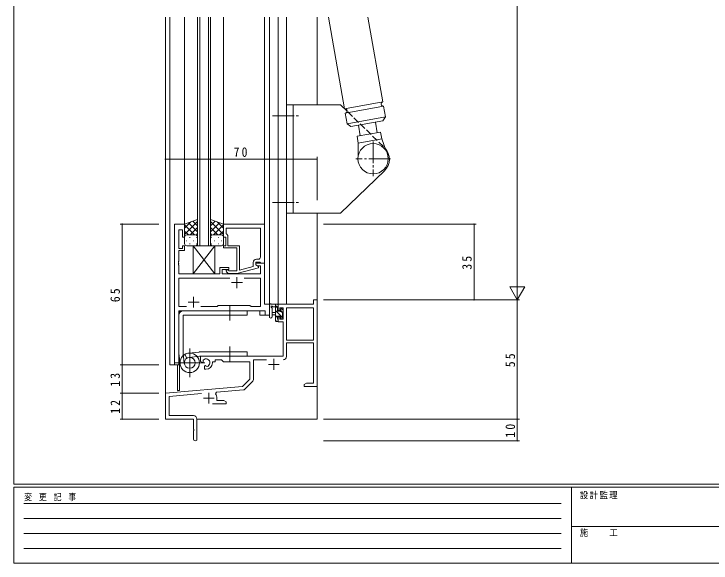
# Model space of a CAD drawing. Units: millimetres on the paper. Extents: x -397 to 397, y -282 to 282.
# Drawn here: x -393.9 to -71.9, y -282.1 to -28.7 of the extents above; entities that cross this region are included whole.
import ezdxf

# ---------------------------------------------------------------- set-up
doc = ezdxf.new("R2010")
doc.units = ezdxf.units.MM
for name, pattern in [('USER1', [0.375, 0.25, -0.125]), ('USER2', [13, 10, -1, 1, -1]), ('USER4', [4, 3, -1])]:
    doc.linetypes.add(name, pattern=pattern)
for name, color, linetype, lineweight in [('0-1_YKK_ZWAK', 7, 'Continuous', 18), ('0-3_YKK_11', 7, 'Continuous', 18), ('0-4_YKK_12', 2, 'Continuous', 18), ('0-5_YKK_13', 4, 'Continuous', 18), ('0-6_YKK_D', 6, 'Continuous', 18)]:
    doc.layers.add(name, color=color, linetype=linetype, lineweight=lineweight)
doc.styles.add('ＭＳ ゴシック', font='')
doc.styles.get('ＭＳ ゴシック').set_extended_font_data('MS Gothic')

msp = doc.modelspace()

# ---------------------------------------------------------------- linework, layer by layer
at = {"layer": '0-1_YKK_ZWAK'}
for p, q in [((-393.908, -245.7), (-393.908, 279.3)), ((376.092, -245.7), (-393.908, -245.7)), ((-393.908, -282.1), (-393.908, -247.1)), ((338.292, -247.1), (-393.908, -247.1)), ((-136.308, -247.1), (-136.308, -282.1)), ((-136.308, -265.299), (-7.508, -265.299)), ((-393.908, -282.1), (338.292, -282.1))]:
    msp.add_line(p, q, dxfattribs=at)
at = {"layer": '0-1_YKK_ZWAK', "linetype": 'USER1'}
for p, q in [((-389.31, -254.612), (-141.117, -254.612)), ((-389.31, -261.541), (-141.117, -261.541)), ((-389.31, -268.47), (-141.117, -268.47)), ((-389.31, -275.398), (-141.117, -275.398))]:
    msp.add_line(p, q, dxfattribs=at)
at = {"layer": '0-3_YKK_11'}
for p, q in [((-315.108, -125.7), (-319.708, -125.7)), ((-319.708, -125.7), (-319.708, -190.7)), ((-317.778, -128.4), (-316.108, -128.4)), ((-317.778, -136.9), (-317.778, -128.4)), ((-316.108, -128.4), (-316.108, -131.7)), ((-315.108, -131.7), (-315.108, -125.7)), ((-297.108, -125.7), (-297.108, -131.7)), ((-278.108, -125.7), (-297.108, -125.7)), ((-295.808, -127.63), (-280.038, -127.63)), ((-295.808, -130.2), (-295.808, -127.63)), ((-295.808, -127.63), (-280.038, -127.63)), ((-280.038, -127.63), (-280.038, -140.9)), ((-278.108, -143.7), (-278.108, -125.7)), ((-316.108, -131.7), (-315.108, -131.7)), ((-297.108, -131.7), (-296.108, -131.7)), ((-296.108, -131.7), (-296.108, -135.7)), ((-295.608, -130.4), (-295.808, -130.2)), ((-295.108, -130.9), (-295.608, -130.4)), ((-295.108, -135.7), (-295.108, -130.9)), ((-316.108, -136.9), (-317.778, -136.9)), ((-317.778, -137.9), (-315.108, -137.9)), ((-317.778, -142.742), (-317.778, -137.9)), ((-316.108, -135.7), (-316.108, -136.9)), ((-315.108, -135.7), (-316.108, -135.7)), ((-315.108, -137.9), (-315.108, -135.7)), ((-297.108, -135.7), (-297.108, -136.7)), ((-296.108, -135.7), (-297.108, -135.7)), ((-297.108, -136.7), (-291.008, -136.7)), ((-289.708, -135.7), (-295.108, -135.7)), ((-291.008, -136.7), (-291.008, -137.742)), ((-291.008, -137.742), (-290.888, -137.925)), ((-290.888, -137.925), (-290.888, -138.475)), ((-289.708, -146.908), (-289.708, -135.7)), ((-290.888, -138.475), (-291.008, -138.658)), ((-291.008, -138.658), (-291.008, -138.742)), ((-291.008, -138.742), (-290.888, -138.925)), ((-290.888, -139.475), (-291.008, -139.658)), ((-291.008, -139.658), (-291.008, -147.3)), ((-290.888, -138.925), (-290.888, -139.475)), ((-317.898, -142.925), (-317.778, -142.742)), ((-317.898, -143.475), (-317.898, -142.925)), ((-317.778, -143.658), (-317.898, -143.475)), ((-317.898, -143.925), (-317.778, -143.742)), ((-317.898, -144.475), (-317.898, -143.925)), ((-317.778, -144.658), (-317.898, -144.475)), ((-317.778, -143.742), (-317.778, -143.658)), ((-317.778, -148.7), (-317.778, -144.658)), ((-283.408, -143.4), (-283.408, -145.22)), ((-282.108, -143.2), (-280.308, -143.2)), ((-282.108, -144.5), (-282.108, -143.2)), ((-282.108, -143.7), (-282.108, -144.5)), ((-278.108, -143.7), (-282.108, -143.7)), ((-282.108, -144.5), (-281.242, -145)), ((-280.908, -145.193), (-282.108, -144.5)), ((-281.038, -141.9), (-281.908, -141.9)), ((-280.308, -143.2), (-280.108, -143.4)), ((-280.108, -143.4), (-279.808, -143.7)), ((-279.808, -143.7), (-278.108, -143.7)), ((-278.108, -162.7), (-278.108, -143.7)), ((-298.808, -145.7), (-298.808, -148.7)), ((-294.608, -145.7), (-298.808, -145.7)), ((-297.808, -146.7), (-294.608, -146.7)), ((-297.808, -148.7), (-297.808, -146.7)), ((-295.732, -147.724), (-294.957, -148.5)), ((-294.46, -147.3), (-294.884, -146.876)), ((-294.608, -146.7), (-294.608, -145.7)), ((-291.008, -147.3), (-294.46, -147.3)), ((-291.012, -148.5), (-280.908, -145.793)), ((-283.408, -145.22), (-289.708, -146.908)), ((-281.242, -145), (-280.038, -145)), ((-280.908, -145.793), (-280.908, -145.193)), ((-280.038, -145), (-280.038, -148.7)), ((-298.808, -148.7), (-317.778, -148.7)), ((-294.259, -150.63), (-317.778, -150.63)), ((-317.778, -150.63), (-317.778, -163.77)), ((-294.259, -150.63), (-317.778, -150.63)), ((-280.038, -148.7), (-297.808, -148.7)), ((-294.957, -148.5), (-291.012, -148.5)), ((-290.908, -150.2), (-290.908, -155.2)), ((-280.038, -150.63), (-287.558, -150.63)), ((-280.038, -163.77), (-280.038, -150.63)), ((-293.408, -152.7), (-288.408, -152.7)), ((-310.908, -159.2), (-310.908, -164.2)), ((-255.538, -160.7), (-255.538, -162.7)), ((-253.908, -160.7), (-255.538, -160.7)), ((-253.908, -200.7), (-253.908, -160.7)), ((-317.778, -163.77), (-314.259, -163.77)), ((-313.408, -161.7), (-308.408, -161.7)), ((-307.558, -163.77), (-300.078, -163.77)), ((-300.078, -163.77), (-299.508, -163.2)), ((-299.508, -163.2), (-284.908, -163.2)), ((-284.908, -163.2), (-284.338, -163.77)), ((-284.338, -163.77), (-280.038, -163.77)), ((-275.908, -162.7), (-278.108, -162.7)), ((-275.908, -167.7), (-275.908, -162.7)), ((-271.908, -162.7), (-271.908, -165.5)), ((-255.538, -162.7), (-271.908, -162.7)), ((-317.778, -165.7), (-277.838, -165.7)), ((-317.778, -190.7), (-317.778, -165.7)), ((-277.838, -165.7), (-277.838, -167.7)), ((-271.908, -165.5), (-271.108, -165.5)), ((-271.108, -164.33), (-269.608, -164.33)), ((-271.108, -165.5), (-271.108, -164.33)), ((-269.608, -164.33), (-269.608, -169.6)), ((-267.978, -164.33), (-267.978, -179.2)), ((-255.538, -164.33), (-267.978, -164.33)), ((-267.978, -164.33), (-267.978, -179.2)), ((-255.538, -179.2), (-255.538, -164.33)), ((-277.838, -167.7), (-275.908, -167.7)), ((-271.908, -168.5), (-271.908, -170.8)), ((-271.108, -168.5), (-271.908, -168.5)), ((-271.108, -169.6), (-271.108, -168.5)), ((-269.608, -169.6), (-271.108, -169.6)), ((-271.908, -170.8), (-269.608, -170.8)), ((-269.608, -170.8), (-269.608, -186.7)), ((-267.978, -179.2), (-255.538, -179.2)), ((-267.978, -180.4), (-255.538, -180.4)), ((-267.978, -186.73), (-267.978, -180.4)), ((-255.538, -180.4), (-255.538, -199.07)), ((-307.708, -186.7), (-307.708, -189.065)), ((-269.608, -186.7), (-307.708, -186.7)), ((-307.708, -189.065), (-306.808, -189.585)), ((-306.808, -189.585), (-306.458, -189.382)), ((-306.435, -188.878), (-306.473, -188.419)), ((-306.458, -189.382), (-306.435, -188.878)), ((-302.208, -189.2), (-300.908, -189.2)), ((-302.208, -189.7), (-302.208, -189.2)), ((-300.908, -188.33), (-297.978, -188.33)), ((-300.908, -189.2), (-300.908, -188.33)), ((-297.978, -188.33), (-297.108, -189.2)), ((-297.108, -189.2), (-284.908, -189.2)), ((-284.908, -189.2), (-284.908, -197.2)), ((-283.278, -188.33), (-277.259, -188.33)), ((-283.278, -197.461), (-283.278, -188.33)), ((-273.908, -187.9), (-273.908, -192.9)), ((-319.708, -190.7), (-317.778, -190.7)), ((-305.558, -190.941), (-305.908, -191.143)), ((-305.908, -191.143), (-305.908, -192.7)), ((-305.908, -192.7), (-305.208, -192.7)), ((-305.109, -191.174), (-305.558, -190.941)), ((-304.731, -191.436), (-305.109, -191.174)), ((-276.408, -190.4), (-271.408, -190.4)), ((-284.908, -197.2), (-288.292, -200.584)), ((-287.302, -201.899), (-283.571, -198.168)), ((-258.817, -199.07), (-259.908, -199.7)), ((-255.538, -199.07), (-258.817, -199.07)), ((-288.292, -200.584), (-323.908, -203.7)), ((-300.389, -203.279), (-287.922, -202.188)), ((-259.908, -199.7), (-259.908, -200.7)), ((-259.908, -200.7), (-257.866, -200.7)), ((-257.866, -200.7), (-257.683, -200.58)), ((-257.683, -200.58), (-257.133, -200.58)), ((-257.133, -200.58), (-256.95, -200.7)), ((-256.95, -200.7), (-256.866, -200.7)), ((-256.866, -200.7), (-256.683, -200.58)), ((-256.683, -200.58), (-256.133, -200.58)), ((-256.133, -200.58), (-255.95, -200.7)), ((-255.95, -200.7), (-253.908, -200.7)), ((-323.908, -203.7), (-323.908, -215.7)), ((-322.278, -205.194), (-307.278, -203.881)), ((-322.278, -214.07), (-322.278, -205.194)), ((-306.408, -206), (-301.408, -206)), ((-303.908, -203.5), (-303.908, -208.5)), ((-300.769, -204.041), (-300.389, -203.279)), ((-300.208, -207.07), (-300.208, -206)), ((-302.258, -208.7), (-295.908, -208.7)), ((-296.999, -207.07), (-300.208, -207.07)), ((-295.908, -207.7), (-296.999, -207.07)), ((-295.908, -208.7), (-295.908, -207.7)), ((-323.908, -215.7), (-310.908, -215.7)), ((-311.008, -214.07), (-322.278, -214.07)), ((-310.908, -215.7), (-310.908, -220.242)), ((-309.408, -224.95), (-309.408, -215.67)), ((-310.908, -220.242), (-310.788, -220.425)), ((-310.788, -220.975), (-310.908, -221.158)), ((-310.908, -221.158), (-310.908, -224.95)), ((-310.788, -220.425), (-310.788, -220.975))]:
    msp.add_line(p, q, dxfattribs=at)
for centre, radius, start, end in [((-281.038, -140.9), 1, 270.00001, 359.99999), ((-281.908, -143.4), 1.5, 90.00001, 179.99999), ((-295.308, -147.3), 0.6, 44.99999, 225.00001), ((-269.578, -186.73), 1.6, 270.00001, 359.99999), ((-305.208, -189.7), 1.8, 285.36688, 134.63312), ((-305.208, -189.7), 3, 270.00001, 359.99999), ((-284.278, -197.461), 1, 315, 359.99999), ((-288.009, -201.192), 1, 275, 315.00002), ((-303.908, -206), 3.7, 0, 31.96331), ((-311.008, -215.67), 1.6, 0.00001, 89.99999), ((-310.158, -224.95), 0.75, 179.99999, 0.00001)]:
    msp.add_arc(centre, radius, start, end, dxfattribs=at)
at = {"layer": '0-4_YKK_12'}
for p, q in [((-323.908, -30.2), (-323.908, -215.7)), ((-321.908, -30.2), (-321.908, -190.7)), ((-315.108, -125.7), (-315.108, -30.2)), ((-309.108, -30.2), (-309.108, -135.701)), ((-308.108, -135.701), (-308.108, -30.2)), ((-304.108, -30.2), (-304.108, -135.701)), ((-303.108, -135.701), (-303.108, -30.2)), ((-297.108, -125.7), (-297.108, -30.2)), ((-278.108, -126), (-278.108, -30.2)), ((-275.908, -167.7), (-275.908, -30.2)), ((-271.908, -30.2), (-271.908, -162.7)), ((-268.008, -30.2), (-268.008, -162.7)), ((-253.908, -30.2), (-253.908, -70.7)), ((-253.908, -120.7), (-253.908, -215.7)), ((-315.108, -125.7), (-319.708, -125.7)), ((-319.708, -190.7), (-319.708, -125.7)), ((-309.108, -135.701), (-303.108, -135.701)), ((-278.408, -143.7), (-278.108, -143.7)), ((-278.108, -143.7), (-278.108, -162.699)), ((-278.108, -162.699), (-275.908, -162.699)), ((-268.008, -162.7), (-271.908, -162.7)), ((-317.708, -165.7), (-280.408, -165.7)), ((-317.708, -190.7), (-317.708, -165.7)), ((-317.408, -165.7), (-317.408, -166.646)), ((-280.408, -167.7), (-280.408, -165.7)), ((-280.408, -167.7), (-275.908, -167.7)), ((-317.408, -188.088), (-317.408, -202.5)), ((-321.908, -190.7), (-317.708, -190.7)), ((-318.408, -190.7), (-318.408, -202.5)), ((-317.408, -202.5), (-318.408, -202.5)), ((-323.908, -215.7), (-311.208, -215.7)), ((-323.608, -215.7), (-323.908, -215.7)), ((-309.408, -215.7), (-253.908, -215.7))]:
    msp.add_line(p, q, dxfattribs=at)
at = {"layer": '0-5_YKK_13'}
for p, q in [((-248.663, -30.2), (-241.213, -72.453)), ((-230.385, -30.2), (-223.486, -69.328)), ((-268.008, -70.7), (-268.008, -120.7)), ((-243.008, -70.7), (-268.008, -70.7)), ((-265.008, -70.7), (-265.008, -120.7)), ((-240.04, -73.584), (-243.008, -70.7)), ((-223.486, -69.328), (-241.213, -72.453)), ((-223.139, -71.297), (-240.865, -74.423)), ((-223.139, -71.297), (-222.271, -76.221)), ((-240.865, -74.423), (-239.997, -79.347)), ((-222.271, -76.221), (-239.997, -79.347)), ((-223.487, -77.959), (-222.271, -76.221)), ((-234.813, -79.956), (-233.944, -84.88)), ((-226.934, -78.567), (-226.066, -83.491)), ((-224.589, -83.23), (-235.422, -85.14)), ((-224.033, -86.382), (-224.589, -83.23)), ((-221.976, -91.959), (-224.033, -86.382)), ((-234.866, -88.292), (-234.891, -94.236)), ((-222.786, -101.083), (-243.008, -120.7)), ((-268.008, -120.7), (-243.008, -120.7)), ((-309.108, -123.557), (-315.108, -125.7)), ((-315.108, -130.432), (-309.108, -124.432)), ((-315.108, -127.603), (-312.147, -124.643)), ((-309.108, -129.251), (-313.304, -125.056)), ((-309.108, -126.423), (-311.22, -124.311)), ((-309.108, -123.557), (-309.108, -131.7)), ((-303.108, -131.7), (-303.108, -123.557)), ((-303.108, -123.557), (-297.108, -125.7)), ((-303.108, -126.423), (-300.997, -124.311)), ((-297.108, -130.432), (-303.108, -124.432)), ((-303.108, -129.251), (-298.912, -125.056)), ((-297.108, -127.603), (-300.069, -124.643)), ((-315.108, -125.7), (-315.108, -131.7)), ((-310.488, -130.7), (-315.108, -126.08)), ((-312.548, -130.7), (-309.108, -127.26)), ((-299.668, -130.7), (-303.108, -127.26)), ((-301.729, -130.7), (-297.108, -126.08)), ((-297.108, -125.7), (-297.108, -131.7)), ((-313.316, -130.7), (-315.108, -128.908)), ((-315.108, -134.7), (-315.108, -131.7)), ((-314.108, -130.7), (-310.508, -130.7)), ((-313.708, -130.7), (-310.108, -130.7)), ((-312.773, -131.922), (-312.573, -131.922)), ((-309.776, -130.757), (-309.108, -130.089)), ((-309.743, -131.922), (-309.543, -131.922)), ((-309.108, -131.7), (-309.108, -134.7)), ((-302.44, -130.757), (-303.108, -130.089)), ((-303.108, -131.7), (-303.108, -134.7)), ((-302.473, -131.922), (-302.673, -131.922)), ((-298.508, -130.7), (-302.108, -130.7)), ((-298.108, -130.7), (-301.708, -130.7)), ((-299.443, -131.922), (-299.643, -131.922)), ((-298.9, -130.7), (-297.108, -128.908)), ((-297.108, -134.7), (-297.108, -131.7)), ((-314.188, -133.337), (-313.988, -133.337)), ((-312.773, -134.752), (-312.573, -134.752)), ((-311.158, -133.337), (-310.958, -133.337)), ((-309.743, -134.752), (-309.543, -134.752)), ((-302.473, -134.752), (-302.673, -134.752)), ((-301.058, -133.337), (-301.258, -133.337)), ((-299.443, -134.752), (-299.643, -134.752)), ((-298.028, -133.337), (-298.228, -133.337)), ((-310.108, -135.7), (-314.108, -135.7)), ((-311.108, -135.7), (-311.108, -148.7)), ((-311.108, -135.7), (-301.108, -135.7)), ((-311.108, -135.7), (-301.108, -148.7)), ((-301.108, -135.7), (-311.108, -148.7)), ((-302.108, -135.7), (-298.108, -135.7)), ((-301.108, -148.7), (-301.108, -135.7)), ((-311.108, -148.7), (-301.108, -148.7)), ((-294.212, -163.2), (-294.212, -170.2)), ((-275.908, -168.428), (-275.908, -163.266)), ((-272.208, -162.7), (-274.889, -162.7)), ((-274.289, -163.9), (-273.108, -163.9)), ((-273.108, -162.7), (-273.108, -170.3)), ((-272.108, -164.317), (-273.108, -163.317)), ((-272.108, -165.8), (-272.108, -163.8)), ((-271.908, -163.6), (-271.908, -163)), ((-286.208, -165.7), (-315.708, -165.7)), ((-286.208, -167.7), (-286.208, -165.7)), ((-274.708, -168.428), (-274.705, -164.467)), ((-273.108, -166.4), (-274.253, -166.502)), ((-269.608, -169.062), (-273.108, -165.562)), ((-271.169, -165.8), (-272.108, -165.8)), ((-270.708, -165), (-270.708, -165.339)), ((-269.808, -166.617), (-270.495, -165.93)), ((-269.696, -165.288), (-270.196, -164.788)), ((-269.808, -168.4), (-269.808, -166.3)), ((-269.608, -166.1), (-269.608, -165.5)), ((-317.708, -167.7), (-317.708, -185.2)), ((-315.708, -185.2), (-315.708, -167.7)), ((-286.208, -167.7), (-315.708, -167.7)), ((-273.108, -167.6), (-274.253, -167.498)), ((-272.108, -168.807), (-273.108, -167.807)), ((-272.56, -170.6), (-273.108, -170.052)), ((-272.808, -170.6), (-272.208, -170.6)), ((-272.108, -168.2), (-270.708, -168.2)), ((-272.108, -169.5), (-272.108, -168.2)), ((-271.908, -170.3), (-271.908, -169.7)), ((-270.708, -168.2), (-270.708, -169.1)), ((-270.408, -169.4), (-269.908, -169.4)), ((-269.608, -169.1), (-269.608, -168.6)), ((-312.708, -196.348), (-312.708, -183.052)), ((-312.708, -196.2), (-312.708, -183.2)), ((-294.212, -189.2), (-294.212, -182.2)), ((-317.697, -185.415), (-317.182, -190.183)), ((-315.22, -189.958), (-315.708, -185.2)), ((-315.001, -185.828), (-313.995, -187.527)), ((-308.423, -184.712), (-313.191, -185.226)), ((-308.423, -184.712), (-313.191, -185.226)), ((-308.208, -186.7), (-312.966, -187.188)), ((-308.208, -184.7), (-286.212, -184.7)), ((-308.208, -186.7), (-286.212, -186.7)), ((-286.212, -186.7), (-286.212, -184.7)), ((-319.638, -189.7), (-305.779, -189.7)), ((-306.208, -189.7), (-319.208, -189.7))]:
    msp.add_line(p, q, dxfattribs=at)
at = {"layer": '0-5_YKK_13', "linetype": 'USER4'}
msp.add_line((-223.233, -89.916), (-240.04, -73.584), dxfattribs=at)
at = {"layer": '0-5_YKK_13', "linetype": 'USER2'}
for p, q in [((-274.508, -75.7), (-261.508, -75.7)), ((-228.008, -87.511), (-228.008, -103.511)), ((-220.008, -95.511), (-236.008, -95.511)), ((-274.508, -115.7), (-261.508, -115.7))]:
    msp.add_line(p, q, dxfattribs=at)
at = {"layer": '0-5_YKK_13'}
for points in [[(-223.487, -77.959), (-238.26, -80.564), (-239.997, -79.347)], [(-224.033, -86.382), (-234.866, -88.292), (-235.422, -85.14)]]:
    msp.add_lwpolyline(points, dxfattribs=at)
for centre, radius in [((-228.008, -95.511), 7), ((-312.708, -189.7), 4.5), ((-312.708, -189.7), 2.525)]:
    msp.add_circle(centre, radius, dxfattribs=at)
for centre, radius, start, end in [((-223.313, -70.312), 1, 100, 280), ((-241.039, -73.438), 1, 280, 100), ((-228.008, -95.7), 7.5, 314.12942, 43.54284), ((-314.108, -131.7), 1, 90, 180), ((-314.108, -131.7), 1, 90, 180), ((-310.108, -131.7), 1, 360, 90), ((-310.108, -131.7), 1, 360, 90), ((-302.108, -131.7), 1, 90, 180), ((-302.108, -131.7), 1, 90, 180), ((-298.108, -131.7), 1, 360, 90), ((-298.108, -131.7), 1, 360, 90), ((-314.108, -134.7), 1, 180, 270), ((-310.108, -134.7), 1, 270, 360), ((-302.108, -134.7), 1, 180, 270), ((-298.108, -134.7), 1, 270, 360), ((-275.608, -163.266), 0.3, 130.52878, 180), ((-275.998, -162.81), 0.3, 310.52878, 10.52878), ((-275.408, -162.7), 0.3, 30, 190.52878), ((-274.889, -162.4), 0.3, 210, 270), ((-274.808, -163.9), 0.3, 30, 250.81024), ((-275.005, -164.467), 0.3, 359.95977, 70.81024), ((-274.289, -163.6), 0.3, 210, 270), ((-272.208, -163), 0.3, 0, 90), ((-272.108, -163.6), 0.2, 270, 0), ((-315.708, -167.7), 2, 90, 180), ((-274.208, -167), 0.5, 95.09207, 264.90793), ((-271.169, -166.1), 0.3, 33.05573, 90), ((-270.708, -165.8), 0.25, 213.05573, 56.94427), ((-270.408, -165), 0.3, 45, 180), ((-270.408, -165.339), 0.3, 180, 236.94427), ((-269.808, -166.1), 0.2, 270, 0), ((-269.908, -165.5), 0.3, 0, 45), ((-275.308, -168.428), 0.6, 179.95977, 359.95977), ((-272.808, -170.3), 0.3, 180, 270), ((-272.208, -170.3), 0.3, 270, 0), ((-272.108, -169.7), 0.2, 0, 90), ((-270.408, -169.1), 0.3, 180, 270), ((-269.908, -169.1), 0.3, 270, 0), ((-269.808, -168.6), 0.2, 0, 90), ((-315.708, -185.2), 2, 179.99075, 186.15767), ((-308.208, -186.7), 2, 90.00003, 96.15771)]:
    msp.add_arc(centre, radius, start, end, dxfattribs=at)
at = {"layer": '0-6_YKK_D'}
for p, q in [((-161.408, -153.7), (-161.408, 132.3)), ((-323.908, -114.703), (-323.908, -94.7)), ((-323.908, -95.7), (-253.908, -95.7)), ((-253.908, -114.703), (-253.908, -94.7)), ((-326.908, -125.7), (-344.908, -125.7)), ((-343.908, -125.7), (-343.908, -190.7)), ((-250.908, -125.7), (-180.408, -125.7)), ((-181.408, -160.7), (-181.408, -125.7)), ((-161.408, -160.7), (-161.408, -148.576)), ((-157.908, -154.638), (-164.908, -154.638)), ((-161.408, -160.7), (-164.908, -154.638)), ((-161.408, -160.7), (-157.908, -154.638)), ((-250.908, -160.7), (-160.408, -160.7)), ((-250.908, -160.7), (-180.408, -160.7)), ((-250.908, -160.7), (-160.408, -160.7)), ((-161.408, -215.7), (-161.408, -160.7)), ((-326.908, -190.7), (-344.908, -190.7)), ((-326.908, -190.7), (-344.908, -190.7)), ((-343.908, -203.7), (-343.908, -190.7)), ((-326.908, -203.7), (-344.908, -203.7)), ((-326.908, -203.7), (-344.908, -203.7)), ((-343.908, -203.7), (-343.908, -215.7)), ((-326.908, -215.7), (-344.908, -215.7)), ((-250.908, -215.7), (-160.408, -215.7)), ((-250.908, -215.7), (-160.408, -215.7)), ((-161.408, -215.7), (-161.408, -225.7)), ((-250.908, -225.7), (-160.408, -225.7))]:
    msp.add_line(p, q, dxfattribs=at)
for centre, start, end in [((-323.908, -95.7), 0, 180), ((-323.908, -95.7), 180, 0), ((-253.908, -95.7), 0, 180), ((-253.908, -95.7), 180, 0), ((-343.908, -125.7), 90, 270), ((-343.908, -125.7), 270, 90), ((-181.408, -125.7), 90, 270), ((-181.408, -125.7), 270, 90), ((-181.408, -160.7), 90, 270), ((-181.408, -160.7), 270, 90), ((-343.908, -190.7), 90, 270), ((-343.908, -190.7), 90, 270), ((-343.908, -190.7), 270, 90), ((-343.908, -190.7), 270, 90), ((-343.908, -203.7), 90, 270), ((-343.908, -203.7), 90, 270), ((-343.908, -203.7), 270, 90), ((-343.908, -203.7), 270, 90), ((-343.908, -215.7), 90, 270), ((-343.908, -215.7), 270, 90), ((-161.408, -215.7), 90, 270), ((-161.408, -215.7), 90, 270), ((-161.408, -215.7), 270, 90), ((-161.408, -215.7), 270, 90), ((-161.408, -225.7), 90, 270), ((-161.408, -225.7), 270, 90)]:
    msp.add_arc(centre, 0.106, start, end, dxfattribs=at)

# ---------------------------------------------------------------- texts
at = {"layer": '0-1_YKK_ZWAK', "char_height": 3.079, "attachment_point": 7, "style": 'ＭＳ ゴシック'}
for s, insert in [('\\T1.23;\\W0.85;変\\~更\\~記\\~事', (-389.194, -253.547)), ('\\T1.17;\\W0.9;設計監理', (-132.539, -252.633)), ('\\T1.17;\\W0.9;施\u3000\u3000工', (-132.539, -269.954))]:
    msp.add_mtext(s, dxfattribs=dict(at, insert=insert))
at = {"layer": '0-6_YKK_D', "color": 7, "insert": (-292.428, -94.7), "char_height": 4.399, "attachment_point": 7, "style": 'ＭＳ ゴシック'}
msp.add_mtext('\\T1.37;\\W0.9;70', dxfattribs=at)
at = {"layer": '0-6_YKK_D', "color": 7, "char_height": 4.399, "attachment_point": 7, "rotation": 90, "style": 'ＭＳ ゴシック'}
for s, insert in [('\\T1.37;\\W0.9;35', (-182.408, -146.72)), ('\\T1.37;\\W0.9;65', (-344.908, -161.72)), ('\\T1.37;\\W0.9;55', (-162.408, -191.72)), ('\\T1.37;\\W0.9;13', (-344.908, -200.72)), ('\\T1.37;\\W0.9;12', (-344.908, -213.22)), ('\\T1.37;\\W0.9;10', (-162.408, -224.22))]:
    msp.add_mtext(s, dxfattribs=dict(at, insert=insert))

doc.saveas('drawing.dxf')
